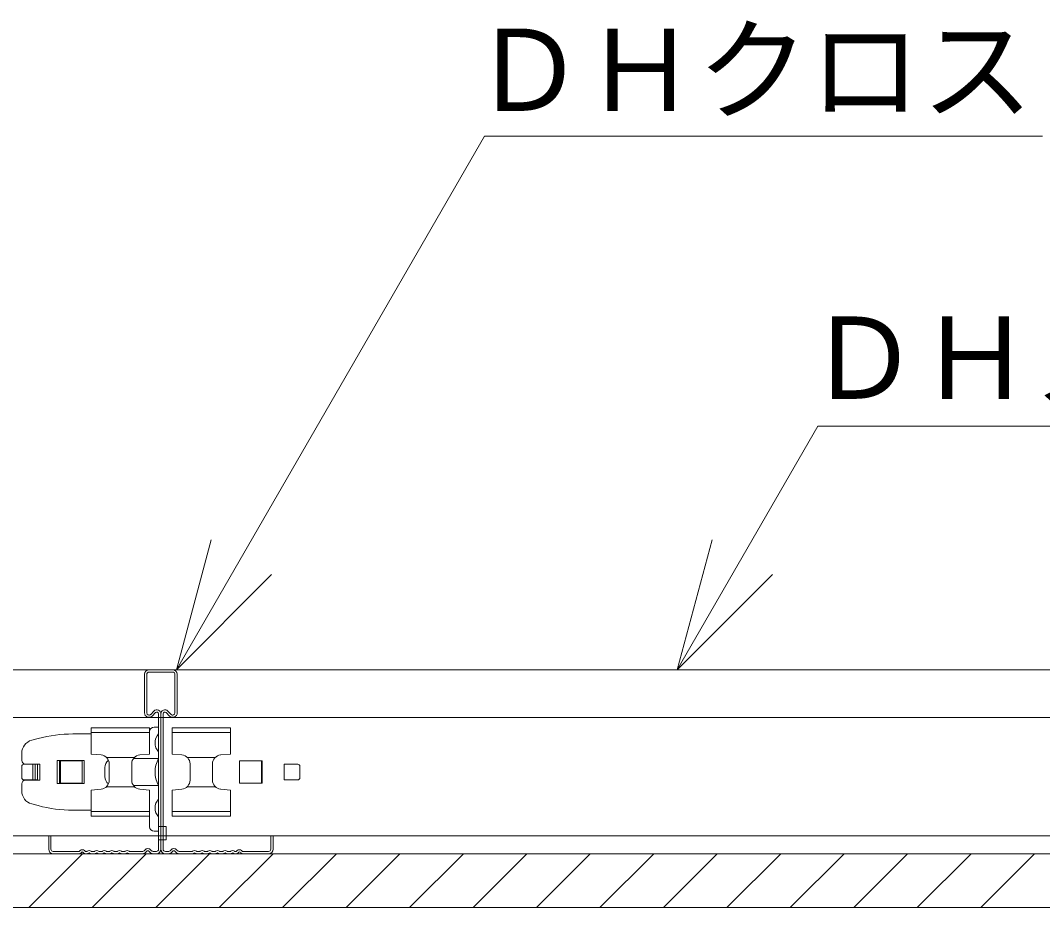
# Model space of a CAD drawing. Units: millimetres at full size, sheet at 1:10; details may follow other scales. Extents: x -2077 to 2023, y -1433 to 1417.
# Drawn here: x 13.6 to 241.3, y 401.5 to 599.2 of the extents above; entities that cross this region are included whole.
import ezdxf
from ezdxf.enums import TextEntityAlignment as Align

# ---------------------------------------------------------------- set-up
doc = ezdxf.new("R2010")
doc.units = ezdxf.units.MM
doc.header["$LTSCALE"] = 10
for name, color, linetype, lineweight in [('1-0_断面', 7, 'Continuous', 9), ('1-2_文字', 7, 'Continuous', 9), ('1-3_ＤＨクロス', 7, 'Continuous', 9)]:
    doc.layers.add(name, color=color, linetype=linetype, lineweight=lineweight)
doc.styles.add('ＭＳ ゴシック', font='')
doc.styles.get('ＭＳ ゴシック').set_extended_font_data('MS Gothic')

msp = doc.modelspace()

# ---------------------------------------------------------------- linework, layer by layer
at = {"layer": '1-0_断面'}
for p, q in [((-165.65, 454.46), (604.33, 454.46)), ((-165.65, 443.86), (604.33, 443.86)), ((25.27, 440.16), (29.35, 440.16)), ((29.35, 435.66), (29.35, 441.49)), ((42.35, 441.49), (29.35, 441.49)), ((42.35, 440.46), (29.35, 440.46)), ((42.35, 435.66), (42.35, 441.49)), ((43.35, 441.66), (44.35, 441.66)), ((47.35, 441.49), (47.35, 435.66)), ((47.35, 441.49), (60.35, 441.49)), ((47.35, 440.46), (60.35, 440.46)), ((16.08, 438.76), (17.5, 439.14)), ((13.85, 435.86), (13.85, 434.26)), ((29.35, 435.66), (31.53, 435.47)), ((42.35, 435.66), (40.18, 435.47)), ((47.35, 435.66), (49.53, 435.47)), ((13.85, 432.91), (13.85, 430.41)), ((14.35, 433.41), (17.35, 433.41)), ((14.65, 433.46), (17.85, 433.46)), ((16.35, 433.41), (16.35, 429.91)), ((16.85, 433.41), (16.85, 429.91)), ((17.35, 433.41), (17.35, 429.91)), ((17.85, 433.46), (17.85, 429.86)), ((21.75, 434.21), (22.25, 434.21)), ((21.75, 429.11), (21.75, 434.21)), ((22.25, 434.21), (22.25, 429.11)), ((27.75, 434.21), (22.25, 434.21)), ((22.25, 434.16), (22.25, 429.16)), ((27.35, 434.16), (22.25, 434.16)), ((22.47, 434.16), (22.47, 429.16)), ((27.35, 429.16), (27.35, 434.16)), ((27.75, 429.11), (27.75, 434.21)), ((38.98, 434.94), (32.72, 434.94)), ((33.35, 433.48), (33.35, 429.85)), ((38.35, 433.48), (38.35, 429.85)), ((38.74, 434.66), (44.35, 434.66)), ((50.72, 434.94), (56.98, 434.94)), ((51.35, 433.48), (51.35, 429.85)), ((56.35, 433.48), (56.35, 429.85)), ((62.35, 429.16), (62.35, 434.16)), ((62.35, 434.16), (67.46, 434.16)), ((67.24, 434.16), (67.24, 429.16)), ((67.35, 434.16), (67.35, 429.16)), ((67.46, 434.16), (67.46, 429.16)), ((75.35, 433.41), (72.35, 433.41)), ((72.35, 433.41), (72.35, 429.91)), ((75.85, 432.91), (75.85, 430.41)), ((32.35, 432.66), (32.35, 430.66)), ((13.85, 427.46), (13.85, 429.06)), ((14.35, 429.91), (17.35, 429.91)), ((14.65, 429.86), (17.85, 429.86)), ((22.25, 429.11), (21.75, 429.11)), ((22.25, 429.16), (27.35, 429.16)), ((22.25, 429.11), (27.75, 429.11)), ((38.98, 428.39), (32.72, 428.39)), ((38.74, 428.66), (44.35, 428.66)), ((50.72, 428.39), (56.98, 428.39)), ((67.46, 429.16), (62.35, 429.16)), ((75.35, 429.91), (72.35, 429.91)), ((29.35, 427.66), (31.53, 427.85)), ((29.35, 427.66), (29.35, 421.83)), ((42.35, 427.66), (40.18, 427.85)), ((42.35, 427.66), (42.35, 421.83)), ((47.35, 427.66), (49.53, 427.85)), ((47.35, 427.66), (47.35, 421.83)), ((16.08, 424.57), (17.5, 424.18)), ((25.27, 423.16), (29.35, 423.16)), ((42.35, 422.86), (29.35, 422.86)), ((42.35, 421.83), (29.35, 421.83)), ((42.35, 423.16), (42.35, 419.46)), ((47.35, 422.86), (60.35, 422.86)), ((47.35, 421.83), (60.35, 421.83)), ((44.35, 419.56), (46.05, 419.56)), ((-253.81, 417.46), (726.85, 417.46)), ((43.35, 418.46), (44.35, 418.46)), ((-253.81, 413.46), (727.35, 413.46)), ((15.41, 401.46), (27.41, 413.46)), ((29.56, 401.46), (41.56, 413.46)), ((43.7, 401.46), (55.7, 413.46)), ((57.84, 401.46), (69.84, 413.46)), ((71.98, 401.46), (83.98, 413.46)), ((86.12, 401.46), (98.12, 413.46)), ((100.27, 401.46), (112.27, 413.46)), ((114.41, 401.46), (126.41, 413.46)), ((128.55, 401.46), (140.55, 413.46)), ((142.69, 401.46), (154.69, 413.46)), ((156.84, 401.46), (168.84, 413.46)), ((170.98, 401.46), (182.98, 413.46)), ((185.12, 401.46), (197.12, 413.46)), ((199.26, 401.46), (211.26, 413.46)), ((213.4, 401.46), (225.4, 413.46)), ((227.55, 401.46), (239.55, 413.46)), ((-253.81, 401.46), (1689.45, 401.46))]:
    msp.add_line(p, q, dxfattribs=at)
for points in [[(60.35, 441.49), (60.35, 435.66), (58.18, 435.47)], [(60.35, 421.83), (60.35, 427.66), (58.18, 427.85)], [(44.35, 416.56), (46.05, 416.56), (46.05, 419.56)]]:
    msp.add_lwpolyline(points, dxfattribs=at)
for centre, radius, start, end in [((25.27, 410.16), 30, 90, 105), ((43.35, 440.66), 1, 90, 180), ((46.45, 438.16), 2.9, 136.3972, 223.6028), ((16.85, 435.86), 3, 105, 180), ((31.35, 433.48), 2, 0, 85), ((40.35, 433.48), 2, 95, 180), ((49.35, 433.48), 2, 0, 85), ((58.35, 433.48), 2, 95, 180), ((14.65, 434.26), 0.8, 180, 270), ((14.35, 432.91), 0.5, 90, 180), ((34.35, 432.66), 2, 125.7767, 180), ((49.58, 431.66), 6.03, 150.1372, 209.8628), ((75.35, 432.91), 0.5, 0, 90), ((34.35, 430.66), 2, 180, 234.2233), ((14.35, 430.41), 0.5, 180, 270), ((14.65, 429.06), 0.8, 90, 180), ((31.35, 429.85), 2, 275, 0), ((40.35, 429.85), 2, 180, 265), ((49.35, 429.85), 2, 275, 0), ((58.35, 429.85), 2, 180, 265), ((75.35, 430.41), 0.5, 270, 0), ((16.85, 427.46), 3, 180, 255), ((25.27, 453.16), 30, 255, 270), ((46.45, 423.66), 2.9, 136.3972, 223.6028), ((43.35, 419.46), 1, 180, 270)]:
    msp.add_arc(centre, radius, start, end, dxfattribs=at)
at = {"layer": '1-2_文字'}
for p, q in [((116.96, 573.4), (48.3, 454.46)), ((116.96, 573.4), (241.3, 573.4)), ((191.26, 508.73), (159.93, 454.46)), ((191.26, 508.73), (315.6, 508.73)), ((48.3, 454.46), (56.06, 483.44)), ((159.93, 454.46), (167.7, 483.44)), ((48.3, 454.46), (69.51, 475.68)), ((159.93, 454.46), (181.14, 475.68))]:
    msp.add_line(p, q, dxfattribs=at)
at = {"layer": '1-3_ＤＨクロス'}
for p, q in [((41.2, 453.46), (41.2, 444.86)), ((41.7, 444.86), (41.7, 453.46)), ((42.2, 454.46), (47.5, 454.46)), ((42.2, 453.96), (47.5, 453.96)), ((48, 444.86), (48, 453.46)), ((48.5, 453.46), (48.5, 444.86)), ((42.58, 444.53), (43.32, 445.27)), ((42.91, 444.16), (43.67, 444.92)), ((44.35, 444.63), (44.35, 414.46)), ((44.85, 444.63), (44.85, 414.46)), ((45.35, 444.63), (45.35, 414.46)), ((46.8, 444.16), (46.04, 444.92)), ((47.13, 444.53), (46.39, 445.27)), ((44.85, 443.6), (44.85, 414.46)), ((19.85, 417.46), (20.35, 417.46)), ((19.85, 414.46), (19.85, 417.46)), ((20.35, 417.46), (20.35, 414.46)), ((69.85, 417.46), (69.35, 417.46)), ((69.35, 417.46), (69.35, 414.46)), ((69.85, 414.46), (69.85, 417.46)), ((20.85, 413.96), (26.58, 413.96)), ((20.85, 413.46), (26.58, 413.46)), ((26.86, 414.16), (26.72, 414.02)), ((27.21, 413.8), (27.08, 413.67)), ((27.5, 413.8), (27.63, 413.67)), ((27.99, 414.02), (27.85, 414.16)), ((28.29, 413.96), (28.13, 413.96)), ((28.29, 413.46), (28.13, 413.46)), ((29.42, 413.96), (29.99, 413.96)), ((29.42, 413.46), (29.99, 413.46)), ((31.12, 413.96), (31.69, 413.96)), ((31.69, 413.46), (31.12, 413.46)), ((32.82, 413.96), (33.39, 413.96)), ((33.39, 413.46), (32.82, 413.46)), ((34.52, 413.96), (35.09, 413.96)), ((34.52, 413.46), (35.09, 413.46)), ((36.22, 413.96), (36.79, 413.96)), ((36.79, 413.46), (36.22, 413.46)), ((40.8, 413.96), (37.92, 413.96)), ((37.92, 413.46), (40.79, 413.46)), ((41.11, 414.11), (41.27, 414.29)), ((41.65, 413.97), (41.49, 413.78)), ((42.26, 413.97), (42.42, 413.78)), ((42.8, 414.11), (42.64, 414.29)), ((43.85, 413.96), (43.11, 413.96)), ((43.11, 413.46), (43.85, 413.46)), ((45.85, 413.96), (46.6, 413.96)), ((46.6, 413.46), (45.85, 413.46)), ((46.91, 414.11), (47.07, 414.29)), ((47.45, 413.97), (47.29, 413.78)), ((48.06, 413.97), (48.22, 413.78)), ((48.6, 414.11), (48.44, 414.29)), ((48.91, 413.96), (51.79, 413.96)), ((51.79, 413.46), (48.92, 413.46)), ((53.49, 413.96), (52.92, 413.96)), ((52.92, 413.46), (53.49, 413.46)), ((55.19, 413.96), (54.62, 413.96)), ((54.62, 413.46), (55.19, 413.46)), ((56.89, 413.96), (56.32, 413.96)), ((56.32, 413.46), (56.89, 413.46)), ((58.59, 413.96), (58.02, 413.96)), ((58.02, 413.46), (58.59, 413.46)), ((60.29, 413.96), (59.72, 413.96)), ((59.72, 413.46), (60.29, 413.46)), ((61.42, 413.96), (61.58, 413.96)), ((61.42, 413.46), (61.58, 413.46)), ((61.72, 414.02), (61.86, 414.16)), ((62.21, 413.8), (62.08, 413.67)), ((62.5, 413.8), (62.63, 413.67)), ((62.85, 414.16), (62.99, 414.02)), ((68.85, 413.96), (63.13, 413.96)), ((68.85, 413.46), (63.13, 413.46))]:
    msp.add_line(p, q, dxfattribs=at)
for centre, radius, start, end in [((42.2, 453.46), 1, 90, 180), ((42.2, 453.46), 0.5, 90, 180), ((47.5, 453.46), 1, 0, 90), ((47.5, 453.46), 0.5, 0, 90), ((42.2, 444.86), 1, 180, 315), ((42.2, 444.86), 0.5, 180, 317.848), ((43.95, 444.63), 0.9, 0, 135), ((43.95, 444.63), 0.4, 0, 135), ((45.75, 444.63), 0.9, 45, 180), ((45.75, 444.63), 0.4, 45, 180), ((47.5, 444.86), 1, 225, 0), ((47.5, 444.86), 0.5, 222.152, 0), ((41.95, 413.71), 0.9, 40, 140), ((47.75, 413.71), 0.9, 40, 140), ((20.85, 414.46), 1, 180, 270), ((20.85, 414.46), 0.5, 180, 270), ((26.58, 414.16), 0.2, 270, 315), ((26.58, 414.16), 0.7, 270, 315), ((27.35, 413.66), 0.7, 45, 135), ((27.35, 413.66), 0.2, 45, 135), ((28.13, 414.16), 0.7, 225, 270), ((28.13, 414.16), 0.2, 225, 270), ((28.29, 414.16), 0.2, 270, 308.9424), ((28.29, 414.16), 0.7, 270, 308.9424), ((28.85, 413.46), 0.7, 51.0576, 128.9424), ((28.85, 413.46), 0.2, 53.1301, 128.9424), ((29.42, 414.16), 0.7, 231.0576, 270), ((29.42, 414.16), 0.2, 231.0576, 270), ((29.99, 414.16), 0.2, 270, 308.9424), ((29.99, 414.16), 0.7, 270, 308.9424), ((30.55, 413.46), 0.7, 51.0576, 128.9424), ((30.55, 413.46), 0.2, 51.0576, 126.8699), ((31.12, 414.16), 0.7, 231.0576, 270), ((31.12, 414.16), 0.2, 231.0576, 270), ((31.69, 414.16), 0.2, 270, 308.9424), ((31.69, 414.16), 0.7, 270, 308.9424), ((32.25, 413.46), 0.7, 51.0576, 128.9424), ((32.25, 413.46), 0.2, 51.0576, 126.8699), ((32.82, 414.16), 0.7, 231.0576, 270), ((32.82, 414.16), 0.2, 231.0576, 270), ((33.39, 414.16), 0.2, 270, 308.9424), ((33.39, 414.16), 0.7, 270, 308.9424), ((33.95, 413.46), 0.7, 51.0576, 128.9424), ((33.95, 413.46), 0.2, 51.0576, 126.8699), ((34.52, 414.16), 0.7, 231.0576, 270), ((34.52, 414.16), 0.2, 231.0576, 270), ((35.09, 414.16), 0.2, 270, 308.9424), ((35.09, 414.16), 0.7, 270, 308.9424), ((35.65, 413.46), 0.7, 51.0576, 128.9424), ((35.65, 413.46), 0.2, 51.0576, 126.8699), ((36.22, 414.16), 0.7, 231.0576, 270), ((36.22, 414.16), 0.2, 231.0576, 270), ((36.79, 414.16), 0.2, 270, 308.9424), ((36.79, 414.16), 0.7, 270, 308.9424), ((37.35, 413.46), 0.7, 51.0576, 128.9424), ((37.35, 413.46), 0.2, 51.0576, 126.8699), ((37.92, 414.16), 0.7, 231.0576, 270), ((37.92, 414.16), 0.2, 231.0576, 270), ((40.8, 414.36), 0.4, 270, 320), ((40.8, 414.36), 0.9, 270, 320), ((41.95, 413.71), 0.4, 40, 140), ((43.11, 414.36), 0.9, 220, 270), ((43.11, 414.36), 0.4, 220, 270), ((43.85, 414.46), 1, 270, 0), ((43.85, 414.46), 0.5, 270, 0), ((45.85, 414.46), 1, 180, 270), ((45.85, 414.46), 0.5, 180, 270), ((46.6, 414.36), 0.4, 270, 320), ((46.6, 414.36), 0.9, 270, 320), ((47.75, 413.71), 0.4, 40, 140), ((48.91, 414.36), 0.9, 220, 270), ((48.91, 414.36), 0.4, 220, 270), ((51.79, 414.16), 0.2, 270, 308.9424), ((51.79, 414.16), 0.7, 270, 308.9424), ((52.35, 413.46), 0.7, 51.0576, 128.9424), ((52.35, 413.46), 0.2, 53.1301, 128.9424), ((52.92, 414.16), 0.7, 231.0576, 270), ((52.92, 414.16), 0.2, 231.0576, 270), ((53.49, 414.16), 0.2, 270, 308.9424), ((53.49, 414.16), 0.7, 270, 308.9424), ((54.05, 413.46), 0.7, 51.0576, 128.9424), ((54.05, 413.46), 0.2, 53.1301, 128.9424), ((54.62, 414.16), 0.7, 231.0576, 270), ((54.62, 414.16), 0.2, 231.0576, 270), ((55.19, 414.16), 0.2, 270, 308.9424), ((55.19, 414.16), 0.7, 270, 308.9424), ((55.75, 413.46), 0.7, 51.0576, 128.9424), ((55.75, 413.46), 0.2, 53.1301, 128.9424), ((56.32, 414.16), 0.7, 231.0576, 270), ((56.32, 414.16), 0.2, 231.0576, 270), ((56.89, 414.16), 0.2, 270, 308.9424), ((56.89, 414.16), 0.7, 270, 308.9424), ((57.45, 413.46), 0.7, 51.0576, 128.9424), ((57.45, 413.46), 0.2, 53.1301, 128.9424), ((58.02, 414.16), 0.7, 231.0576, 270), ((58.02, 414.16), 0.2, 231.0576, 270), ((58.59, 414.16), 0.2, 270, 308.9424), ((58.59, 414.16), 0.7, 270, 308.9424), ((59.15, 413.46), 0.7, 51.0576, 128.9424), ((59.15, 413.46), 0.2, 53.1301, 128.9424), ((59.72, 414.16), 0.7, 231.0576, 270), ((59.72, 414.16), 0.2, 231.0576, 270), ((60.29, 414.16), 0.2, 270, 308.9424), ((60.29, 414.16), 0.7, 270, 308.9424), ((60.85, 413.46), 0.7, 51.0576, 128.9424), ((60.85, 413.46), 0.2, 51.0576, 126.8699), ((61.42, 414.16), 0.7, 231.0576, 270), ((61.42, 414.16), 0.2, 231.0576, 270), ((61.58, 414.16), 0.2, 270, 315), ((61.58, 414.16), 0.7, 270, 315), ((62.35, 413.66), 0.7, 45, 135), ((62.35, 413.66), 0.2, 45, 135), ((63.13, 414.16), 0.7, 225, 270), ((63.13, 414.16), 0.2, 225, 270), ((68.85, 414.46), 1, 270, 0), ((68.85, 414.46), 0.5, 270, 0)]:
    msp.add_arc(centre, radius, start, end, dxfattribs=at)

# ---------------------------------------------------------------- texts
at = {"layer": '1-2_文字', "style": 'ＭＳ ゴシック'}
for s, p in [('ＤＨクロス', (114.28, 573.53)), ('ＤＨメイン', (188.86, 509.35))]:
    msp.add_text(s, height=18.33, dxfattribs=at).set_placement(p, align=Align.BOTTOM_LEFT)

doc.saveas('drawing.dxf')
